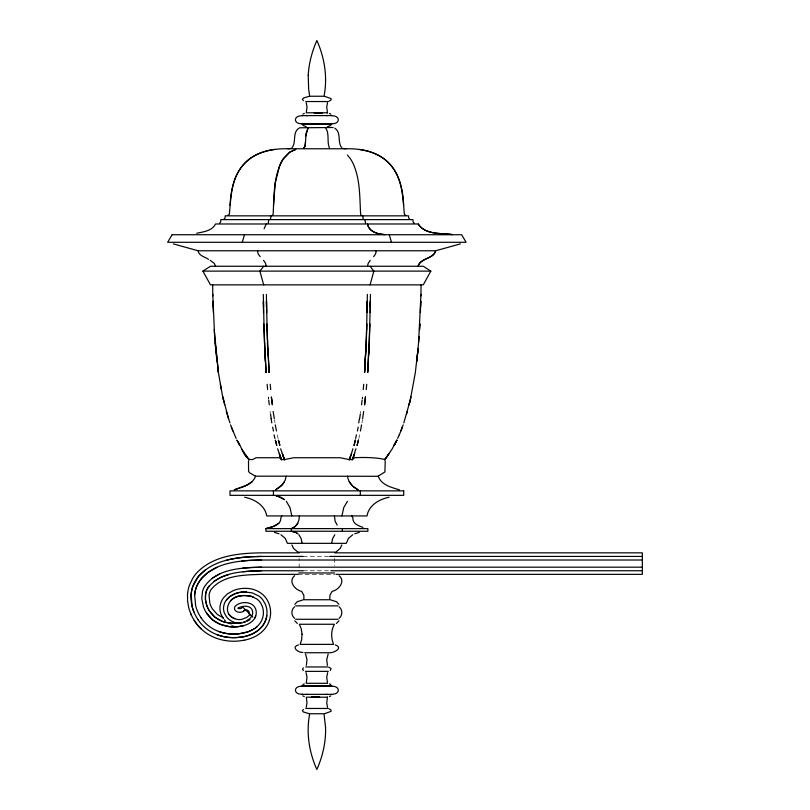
<?xml version="1.0" encoding="UTF-8"?>
<svg xmlns="http://www.w3.org/2000/svg" width="810" height="810" viewBox="0 0 810 810"><rect width="100%" height="100%" fill="white"/><g stroke="black" fill="none" stroke-linecap="round" stroke-linejoin="round"><path stroke-width="0.61" stroke-dasharray="4.05 3.04" d="M299.163 567.942L299.113 558.282M334.601 558.282L334.459 565.795M362.1 399.178L362.394 396.93L362.09 399.067M361.949 422.891L362.465 419.701M360.288 413.191L360.602 411.48M358.85 438.402L359.65 434.859M303.183 556.429L329.66 556.429M303.183 570.766L329.66 570.766M298.131 574.351L334.702 574.351M230.617 624.672L232.146 625.361A19.612 19.612 0 0 0 233.746 625.917M224.37 619.842L225.443 620.986L224.056 619.377M277.303 434.859L278.093 438.402M274.479 419.701L275.005 422.891M270.084 411.48L270.297 413.191M268.545 399.178L268.292 396.93L268.505 399.067"/><path stroke-width="1.21" d="M273.486 205.456L275.218 183.08L279.47 166.313A41.381 20.695 90 0 1 283.287 158.861L289.727 152.159L295.802 149.415L289.788 152.118L283.652 158.325A41.219 20.604 -90 0 0 280.685 163.519C273.446 179.344 274.134 197.113 273.132 214.042A3.372 1.691 -90 0 1 272.646 215.045L272.433 215.298M421.068 284.867L420.927 295.873M376.265 250.776L375.607 253.894L373.592 256.648M367.203 301.381L367.031 312.589M367.315 306.889L367.396 301.381M370.21 306.889L370.291 301.381M370.403 301.381L370.231 312.589M367.375 294.425L366.464 336.646L364.571 372.499L364.834 367.254M370.433 294.425L369.34 342.61L367.629 372.499L369.967 323.99M405.749 215.298L405.334 215.045A3.372 3.372 0 0 1 404.352 214.042C402.752 196.698 402.449 176.944 389.256 163.519A41.219 41.219 0 0 0 383.322 158.325C373.724 151.541 361.817 149.03 350.234 148.767L283.52 148.767C271.947 149.04 259.99 151.48 250.422 158.325A41.219 41.219 0 0 0 244.488 163.519C231.295 176.944 230.992 196.698 229.392 214.042A3.372 3.372 0 0 1 228.42 215.045L227.995 215.298M366.596 329.7L366.13 342.61M420.734 301.381L420.38 312.589M420.653 306.889L420.815 301.381M366.788 329.7L366.95 324M420.937 294.425L418.598 342.61M365.847 349.059L364.571 372.499M368.702 355.307L368.935 349.059M305.512 141.942L304.925 146.762L303.537 148.524L305.259 145.385L306.129 133.134L308.306 127.788M366.322 342.61L365.199 361.382M642.35 560.014L261.569 560.014C238.059 560.368 206.773 562.717 196.202 587.594A29.282 29.282 0 0 0 194.663 594.975L195.635 605.688A38.374 38.374 0 0 0 199.452 615.154L201.174 617.919M364.905 219.621L365.523 223.155M367.629 372.499L367.912 367.264M230.101 205.456C230.637 191.737 233.442 177.38 242.079 166.313A41.381 41.381 0 0 1 249.693 158.861C256.973 153.444 265.822 150.599 274.732 149.415M419.863 323.99L419.529 329.7L419.934 324M362.708 215.845L363.204 218.902M367.517 266.257L368.196 263.341L370.21 260.304M419.114 336.646L416.796 361.392L418.102 349.059M418.031 349.059L415.327 372.499M363.234 389.6L363.72 384.304M366.242 389.59L366.727 384.284M305.755 135.999L307.932 128.182M385.246 460.86L384.912 471.957L377.906 476.29L286.173 476.179L285.231 480.107L282.467 484.663L275.522 489.878L280.949 486.213L284.462 481.778M361.564 404.808L362.121 400.15M363.66 411.48L362.637 418.638M331.594 543.338L332.657 538.417L334.824 534.752M341.952 515.929L343.754 507.546L347.439 501.299M359.63 418.659L360.318 414.072M415.246 373.137L410.265 400.15L403.815 422.891M361.554 424.875L360.45 431.001M327.524 707.292L326.724 703.08L327.473 697.005M358.739 422.891L359.438 418.638M418.162 266.257C420.198 257.894 433.887 259.018 435.658 250.776L460.394 243.881M294.8 604.311L297.27 601.719L302.96 599.937M338.934 620.835L336.464 623.427M357.433 431.021L358.182 427.133M355.651 438.402L356.44 434.859M248.498 460.86L248.579 471.339L249.753 472.878L255.464 476.179L254.704 478.335L252.052 481.778L248.052 484.663L234.161 489.878L245.015 486.213L252.052 481.778M266.207 223.985L264.121 228.724M410.194 400.14L409.091 404.787L410.974 396.93M306.352 665.374L307 659.573L305.593 654.085M349.991 458.025L352.927 448.77M299.346 515.929C299.325 521.286 297.007 526.915 291.367 528.616L291.367 531.249L295.67 532.362L297.958 533.81L295.701 532.383L291.367 531.249M341.84 544.958L340.18 548.441L336.332 551.731M269.365 620.43L269.933 618.384A25.738 25.738 0 0 0 270.469 610.082A25.232 25.232 0 0 0 268.444 602.387C265.072 594.368 256.851 589.204 248.336 588.485A32.329 32.329 0 0 0 242.251 588.455L239.365 588.84A30.82 30.82 0 0 0 233.857 590.338L227.65 593.7L223.53 597.79A18.033 18.033 0 0 0 220.715 603.247L220.036 606.406A16.686 16.686 0 0 0 220.209 611.307A17.121 17.121 0 0 0 221.11 614.476L223.368 618.567M370.069 284.867L373.856 271.117L370.069 266.257M239.557 445.399L236.864 440.113C242.251 446.118 244.843 465.659 255.99 457.731L279.237 457.731L282.012 459.695A2.389 1.6 31.3 0 1 283.935 459.695L293.625 457.731L340.119 457.731L349.809 459.695A2.389 1.6 -31.2 0 1 351.732 459.695C354.193 458.268 354.416 451.666 356.005 448.801M242.261 242.291L244.488 234.738M327.524 102.708L326.724 106.93L327.473 112.995M306.21 707.292L307.01 703.08L306.291 697.207L319.596 697.157L311.344 697.005M406.6 414.052L407.389 411.48M327.675 672.614L326.734 677.16L327.513 683.296L306.22 683.296L307 677.16L306.058 672.614M243.658 610.851L245.187 609.525C242.686 614.618 231.923 612.249 234.981 606.406C240.712 600.463 254.492 601.141 256.081 610.629A11.249 11.249 0 0 1 255.717 616.046C253.722 622.12 247.222 625.047 241.39 626.191M384.841 459.483C376.265 457.437 364.105 457.215 354.507 457.731L352.178 459.958L354.648 453.458M351.165 454.572L349.12 459.958L351.621 453.499M400.818 431.001L403.177 424.875M402.388 427.133L399.289 434.879M352.887 458.025L354.223 454.572M254.958 617.858L255.717 616.046M418.314 265.346C421.595 257.985 433.613 258.663 435.658 250.776L198.085 250.776L173.35 243.881M328.141 654.085L326.734 659.573L327.382 665.374M397.629 438.402L399.219 434.859M301.927 694.352L302.91 694.484L302.14 694.352M394.186 445.399L396.88 440.113L392.242 448.801L386.005 458.025M281.819 515.929L280.847 517.853C281.283 525.417 271.34 527.107 265.862 528.616L265.862 531.249L367.882 531.249L367.882 528.616L265.862 528.616L272.879 526.632L278.812 523.28M430.839 271.117L423.255 284.867L210.489 284.867L202.905 271.117L210.489 266.257L423.255 266.257L430.839 271.117L202.905 271.117M297.837 523.28L294.87 526.632L291.367 528.616M388.517 454.572L384.426 459.958L389.215 453.458M270.54 218.902L271.036 215.845M243.516 636.731C253.743 634.918 264.09 628.307 266.439 617.574A22.113 22.113 0 0 0 266.895 610.436A21.657 21.657 0 0 0 265.164 603.835L262.551 599.511A18.772 18.772 0 0 0 258.998 596.099L252.163 592.839L243.891 591.938A29.99 29.99 0 0 0 239.993 592.363L238.737 592.616A27.044 27.044 0 0 0 235.123 593.7L229.797 596.575L225.696 600.949A14.347 14.347 0 0 0 224.137 604.311L223.6 606.812A13.132 13.132 0 0 0 223.732 610.659A13.486 13.486 0 0 0 224.451 613.17L226.263 616.451A15.744 15.744 0 0 0 228.896 619.285A17.101 17.101 0 0 0 232.217 621.462L233.472 622.029A16.048 16.048 0 0 0 239.223 623.184A16.18 16.18 0 0 0 242.382 622.91M268.221 223.155L268.839 219.621M303.183 570.766L261.569 570.766C242.767 571.445 218.994 571.577 207.33 588.86A17.891 17.891 0 0 0 205.72 593.447L205.426 599.43L206.773 605.414A27.996 27.996 0 0 0 209.395 610.861L215.156 617.331L222.234 621.3A30.102 30.102 0 0 0 224.167 621.958L230.131 623.143A35.438 35.438 0 0 0 236.085 623.275M301.857 124.001L331.877 124.001L301.867 123.91M306.251 685.999L302.11 685.999L331.877 685.999L301.867 686.09M209.476 585.569C202.935 593.386 204.859 605.161 210.711 612.785A25.525 25.525 0 0 0 221.302 620.916L224.167 621.958A34.202 34.202 0 0 0 237.958 623.062L241.522 622.495M263.675 266.257L259.889 271.117L263.675 284.867M226.395 599.937C230.516 594.621 237.36 592.262 243.891 591.938A28.897 28.897 0 0 1 246.594 591.948M242.808 633.217C250.665 631.719 258.755 627.487 261.984 619.751A18.316 18.316 0 0 0 262.399 606.579L260.567 602.863A15.117 15.117 0 0 0 256.871 598.995L251.201 596.292L244.053 595.522A26.274 26.274 0 0 0 240.621 595.897C228.41 595.897 221.221 613.97 234.799 618.698M294.597 575.677C287.844 581.388 295.012 589.974 301.654 591.411L303.831 595.239L303.912 599.744L329.822 599.744L329.903 595.239L332.07 591.411C338.722 589.974 345.89 581.388 339.137 575.677M294.597 606.812C290.972 609.707 290.972 615.438 294.597 618.334M339.137 618.334C342.751 615.438 342.751 609.707 339.137 606.812M250.26 614.598L246.726 617.422L241.734 619.387A12.525 12.525 0 0 1 233.817 618.263A13.345 13.345 0 0 1 231.215 616.542A12.373 12.373 0 0 1 229.159 614.344M230.455 600.726C236.55 595.178 246.007 594.186 253.54 597.112M303.426 667.896L302.413 669.202L303.426 670.498M330.308 670.498L331.077 668.554L328.961 667.268M303.426 709.398L302.413 710.694L303.426 711.99L308.954 713.64M255.545 627.861L257.023 626.646M291.873 147.835C296.723 142.499 291.964 132.577 298.991 128.182M303.183 556.429L261.569 556.429C239.811 556.743 214.933 558.738 199.159 575.576A33.828 33.828 0 0 0 194.582 582.309C189.803 591.432 190.036 602.569 193.924 611.955A42.657 42.657 0 0 0 196.324 616.926L198.217 619.954M642.35 567.182L261.569 567.182C241.501 567.78 216.189 568.458 204.14 587.22A21.333 21.333 0 0 0 202.54 591.32L201.761 598.347L203.391 606.619A31.6 31.6 0 0 0 206.358 612.755L207.087 613.869M205.608 569.683L198.328 576.568L192.82 586.41A32.896 32.896 0 0 0 191.089 594.702L192.152 606.558A41.512 41.512 0 0 0 193.924 611.955M224.208 218.902L225.129 217.829L225.21 215.845L408.534 215.845L408.615 217.829L409.536 218.902M219.561 223.155L220.674 221.92L220.806 219.621L412.938 219.621L413.08 221.92L414.183 223.155M211.967 578.35L219.743 573.936M214.093 581.236L221.191 577.216L228.643 574.563M250.027 619.518L247.06 621.341M352.775 534.752L348.442 538.417L346.326 543.338L287.418 543.338L285.302 538.417L280.969 534.752M253.986 628.935L248.305 631.689L239.213 633.784A46.21 46.21 0 0 1 228.987 633.835L226.365 633.481A41.988 41.988 0 0 1 218.437 631.365L217.141 630.848A36.318 36.318 0 0 1 201.133 617.949M302.91 114.099L304.307 113.41M330.814 125.418L327.473 126.714M302.91 684.582L304.307 683.903M329.427 696.59L330.814 695.901M246.027 621.027L249.824 618.648L251.788 616.187A7.624 7.624 0 0 0 252.548 611.266C251.475 605.161 243.263 605.424 238.94 607.682C235.254 608.442 241.906 609.748 242.656 606.994L252.791 617.129M331.594 115.648L330.814 115.516M328.961 101.24L331.077 99.954L331.077 98.668L324.78 96.36M216.857 567.375L207.724 572.579L201.862 577.935A29.403 29.403 0 0 0 194.613 594.975M298.394 644.962C290.638 647.16 298.475 652.84 302.96 652.425M306.251 124.001L302.353 123.91M354.709 533.81L359.286 532.362M299.751 127.788L333.173 127.504M243.942 622.556L245.552 622.009M243.182 622.06L244.65 621.574M301.259 115.789C293.493 115.83 293.493 123.727 301.259 123.758M302.91 115.516L301.927 115.648M332.464 123.758C340.24 123.727 340.24 115.83 332.464 115.789M301.259 686.242C293.493 686.272 293.493 694.17 301.259 694.21M332.464 694.21C340.24 694.17 340.24 686.272 332.464 686.242M389.094 497.239C379.313 499.203 368.732 505.237 367.021 515.929L266.723 515.929C265.012 505.237 254.431 499.203 244.65 497.239M244.195 625.492L238.383 626.667A39.032 39.032 0 0 1 229.746 626.707L219.915 624.237A29.13 29.13 0 0 1 207.046 613.899M286.173 476.179L255.464 476.179M308.954 96.36L303.426 98.01L302.413 99.306L303.426 100.602M324.78 713.64L331.077 711.332L331.077 710.046L328.961 708.76M196.719 233.239C203.391 231.883 212.22 230.89 215.531 223.985L418.213 223.985C425.24 234.87 441.085 233.128 452.385 234.576C441.278 232.946 425.017 235.022 418.213 223.985M330.814 685.999L327.473 685.999M239.628 637.338C247.759 636.366 256.122 633.41 261.6 627.072A22.285 22.285 0 0 0 266.804 615.782M326.339 115.648L327.473 115.516M306.251 694.484L307.395 694.352M287.914 148.767L290.193 148.524M327.473 124.001L330.814 124.001M331.624 694.423L331.179 694.383M322.39 112.995L314.138 112.843L327.442 112.793M261.569 556.429L250.067 556.764A153.465 153.465 0 0 0 242.17 557.442M261.569 560.014L250.28 560.338A149.455 149.455 0 0 0 241.643 561.107M261.569 567.182L250.715 567.496A141.952 141.952 0 0 0 242.494 568.225M261.569 570.766L250.938 571.07A138.196 138.196 0 0 0 242.929 571.779M305.694 101.544L328.04 101.544M317.814 112.793L306.291 112.793L307.01 106.93L306.21 102.708M301.877 115.648L331.624 115.577M298.131 552.157L335.603 552.157M299.396 552.845L261.569 552.845C238.859 553.139 212.807 555.498 196.445 573.227A38.04 38.04 0 0 0 192.648 578.441L189.439 585.225A36.511 36.511 0 0 0 187.515 594.429L187.586 601.121L188.679 607.439A45.077 45.077 0 0 0 191.413 615.165M334.702 552.845L642.35 552.845L642.35 574.351L335.958 574.351M329.66 556.429L642.35 556.429M330.915 570.766L642.35 570.766M298.698 572.964L334.631 572.964M298.131 574.351L261.569 574.351C244.185 574.999 222.912 574.877 211.025 589.589A14.408 14.408 0 0 0 209.061 595.127L209.82 603.207A24.351 24.351 0 0 0 212.433 608.958L217.384 614.527L223.499 617.949M295.67 605.87L338.003 605.87M295.67 619.275L338.064 619.275M304.651 652.738L329.083 652.738C333.467 653.255 343.906 647.858 335.33 644.962M305.694 666.954L328.04 666.954M305.441 671.358L328.293 671.358M301.877 694.352L331.594 694.352M315.92 697.207L327.442 697.207M305.694 708.456L328.04 708.456M244.66 609.839L247.364 610.102L248.873 611.317A4.02 4.02 0 0 1 248.893 613.848M343.551 148.524L345.829 148.767M306.251 115.516L307.395 115.648M326.339 694.352L327.473 694.484M359.012 149.415C367.922 150.559 376.792 153.424 384.051 158.861A41.381 41.381 0 0 1 391.675 166.313C400.302 177.38 403.107 191.737 403.643 205.456M330.774 599.937L336.464 601.719L338.934 604.311M274.458 532.362L279.035 533.81M399.583 489.878C391.696 487.488 381.145 485.038 378.28 476.179M306.251 126.714L302.91 125.418M363.032 527.371C358.688 526.004 352.198 523.473 352.897 517.853L351.925 515.929M239.618 637.267A47.962 47.962 0 0 1 217.161 634.756L215.764 634.149A39.903 39.903 0 0 1 198.177 619.984M329.427 113.41L330.814 114.099M329.427 683.903L330.814 684.582M302.91 695.901L304.307 696.59M208.545 259.362C205.011 256.902 198.632 255.768 198.085 250.776M297.27 623.427L294.8 620.835M210.205 260.304L214.235 263.341L215.581 266.257M297.402 551.731L293.554 548.441L291.894 544.958M334.753 128.182C341.779 132.577 337.021 142.499 341.871 147.835M347.409 155.034L350.457 158.861A41.381 20.695 -90 0 1 354.274 166.313C360.237 181.501 359.701 198.085 360.612 214.042A3.372 1.691 90 0 0 361.098 215.045L361.311 215.298M260.162 256.648L258.147 253.894L257.479 250.776M248.923 459.503L249.277 459.938L241.562 448.77M263.544 260.304L265.548 263.341L266.227 266.257M337.162 525.072L335.127 521.265L334.398 515.929M286.305 501.299L289.99 507.546L291.802 515.929M298.92 534.752L301.087 538.417L302.15 543.338M245.227 454.572L247.749 458.025M325.812 128.182C329.65 134.055 326.744 141.669 329.376 147.835M206.358 612.755L212.939 620.146L220.968 624.652A37.29 37.29 0 0 0 241.37 626.1M349.282 481.778L352.806 486.213L358.222 489.878C352.856 487.266 348.108 482.375 347.571 476.179M244.205 640.153A51.617 51.617 0 0 1 215.905 638.088L214.377 637.46A43.588 43.588 0 0 1 200.009 627.79A43.608 43.608 0 0 1 194.197 620.349L193.205 618.688A46.271 46.271 0 0 1 190.603 613.302M236.115 438.402L231.366 427.133M282.305 453.458L284.624 459.958L280.635 448.801M277.617 448.77L280.857 458.025M230.566 424.875L232.926 431.001M279.521 454.572L281.566 459.958L279.227 453.499M282.589 454.572L283.753 458.025M229.929 422.891L226.355 411.48M228.471 418.659L222.325 394.885L218.498 373.137M389.256 234.738L391.483 242.291M223.55 400.14L222.78 396.93L224.653 404.787M275.248 424.875L276.504 431.001M274.094 434.859L274.894 438.402M272.666 427.133L273.416 431.021M220.36 384.284L221.332 389.59M273.142 411.48L274.307 418.638M271.107 418.638L271.806 422.891M270.53 414.072L271.218 418.659M217.677 367.264L218.427 372.499L215.075 342.61M218.427 372.499L214.215 329.7M268.728 400.15L269.284 404.808M216.948 361.392L214.63 336.646L212.807 294.425M270.216 384.284L270.702 389.59M267.128 384.304L267.614 389.6M268.728 367.264L269.183 372.499L267.421 342.61M265.71 367.254L266.115 372.499L264.688 349.059M266.368 294.425L267.28 336.646L269.183 372.499M266.115 372.499L263.776 323.99M267.614 342.61L267.148 329.7M265.346 361.382L264.526 342.61M267.897 349.059L268.11 355.307M212.939 301.381L213.364 312.589M264.404 342.61L263.311 294.425M266.794 324L266.956 329.7M213.01 301.381L213.162 306.879M266.723 312.589L266.541 301.381M263.513 312.589L263.341 301.381M212.817 295.873L212.676 284.867M266.348 301.381L266.429 306.889M263.452 301.381L263.533 306.889M360.308 490.86L360.308 495.335M342.377 528.616L342.377 531.249M273.446 490.86L273.446 495.335M201.346 629.076A43.436 43.436 0 0 1 194.208 620.349M244.225 640.234A47.709 47.709 0 0 0 248.245 639.242C255.464 637.156 262.298 632.964 266.439 626.576A25.738 25.738 0 0 0 269.345 620.49M242.787 633.126A44.459 44.459 0 0 1 218.437 631.385M243.496 636.64A48.043 48.043 0 0 1 217.171 634.736M226.263 560.307A112.793 112.793 0 0 1 242.17 557.472M308.225 75.411L308.65 89.313L309.703 96.248L324.03 96.248C327.685 77.487 324.668 57.844 316.862 40.5C312.002 51.526 308.863 63.352 308.225 75.411M325.569 727.633C325.984 742.041 322.684 756.368 316.862 769.5C309.066 752.156 306.038 732.513 309.703 713.752L324.03 713.752L325.569 727.633M302.029 634.189L301.644 639.667L300.125 644.375L333.609 644.375C330.865 638.057 330.956 630.281 334.408 624.257L299.325 624.257L301.259 628.773L302.029 634.189M365.452 396.93L364.581 404.787L365.452 396.93M355.347 440.113L354.081 445.399L355.347 440.113M358.405 440.113L357.099 445.368L358.405 440.113M395.928 441.906L394.116 445.368L396.88 440.113L395.928 441.906M172.105 234.738L167.65 242.291L466.094 242.291L461.639 234.738L172.105 234.738M403.734 490.86L230.01 490.86L230.01 495.335L403.734 495.335L403.734 490.86M384.628 234.576C377.845 234.211 368.854 231.812 367.537 223.985C368.803 231.751 377.865 234.181 384.578 234.566M277.364 496.034L275.977 495.71L280.766 497.239L284.664 499.699L277.364 496.034M278.944 441.906L278.397 440.113L279.855 445.368L278.944 441.906M275.866 441.946L275.339 440.113L276.767 445.399L275.866 441.946M271.816 400.14L271.36 396.93L272.363 404.787L271.816 400.14"/></g></svg>
